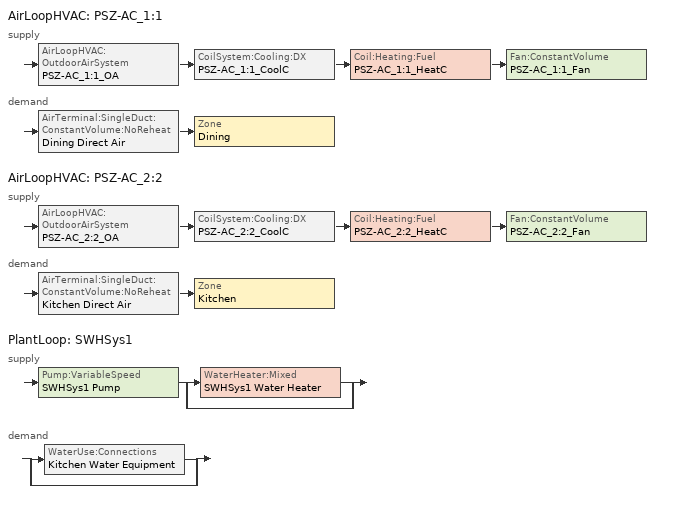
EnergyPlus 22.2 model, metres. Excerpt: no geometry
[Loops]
AirLoopHVAC 'PSZ-AC_1:1'
 supply: AirLoopHVAC:OutdoorAirSystem 'PSZ-AC_1:1_OA' > CoilSystem:Cooling:DX 'PSZ-AC_1:1_CoolC' > Coil:Heating:Fuel 'PSZ-AC_1:1_HeatC' > Fan:ConstantVolume 'PSZ-AC_1:1_Fan'
 demand: AirTerminal:SingleDuct:ConstantVolume:NoReheat 'Dining Direct Air' > Zone 'Dining'
AirLoopHVAC 'PSZ-AC_2:2'
 supply: AirLoopHVAC:OutdoorAirSystem 'PSZ-AC_2:2_OA' > CoilSystem:Cooling:DX 'PSZ-AC_2:2_CoolC' > Coil:Heating:Fuel 'PSZ-AC_2:2_HeatC' > Fan:ConstantVolume 'PSZ-AC_2:2_Fan'
 demand: AirTerminal:SingleDuct:ConstantVolume:NoReheat 'Kitchen Direct Air' > Zone 'Kitchen'
PlantLoop 'SWHSys1'
 supply: Pump:VariableSpeed 'SWHSys1 Pump' > split
  | WaterHeater:Mixed 'SWHSys1 Water Heater'
  | bypass
 demand: split
  | WaterUse:Connections 'Kitchen Water Equipment'
  | bypass
[Fan:ConstantVolume]
PSZ-AC_1:1_Fan: HVACOperationSchd, 0.546, 622, AUTOSIZE, 0.84, 1, PSZ-AC_1:1_HeatC-PSZ-AC_1:1_FanNode, PSZ-AC_1:1 Supply Equipment Outlet Node, Fan Energy
PSZ-AC_2:2_Fan: HVACOperationSchd, 0.546, 622, AUTOSIZE, 0.84, 1, PSZ-AC_2:2_HeatC-PSZ-AC_2:2_FanNode, PSZ-AC_2:2 Supply Equipment Outlet Node, Fan Energy
[Fan:ZoneExhaust]
Dining Exhaust Fan: HVACOperationSchd, 1, 1.0e-006, 0.834532, Dining Exhaust Fan Node, Dining Exhaust Fan Outlet Node Name, Zone Exhaust Fans, , Decoupled, , FlowUnbalancedSched
Kitchen Exhaust Fan: HVACOperationSchd, 0.5, 185, 1.557, Kitchen Exhaust Fan Node, Kitchen Exhaust Fan Outlet Node Name, Zone Exhaust Fans, , Decoupled, , FlowBalancedSched
[Coil:Heating:Fuel]
PSZ-AC_1:1_HeatC: ALWAYS_ON, NaturalGas, 0.78, AUTOSIZE, PSZ-AC_1:1_CoolC-PSZ-AC_1:1_HeatCNode, PSZ-AC_1:1_HeatC-PSZ-AC_1:1_FanNode, PSZ-AC_1:1_HeatC-PSZ-AC_1:1_FanNode
PSZ-AC_2:2_HeatC: ALWAYS_ON, NaturalGas, 0.8, AUTOSIZE, PSZ-AC_2:2_CoolC-PSZ-AC_2:2_HeatCNode, PSZ-AC_2:2_HeatC-PSZ-AC_2:2_FanNode, PSZ-AC_2:2_HeatC-PSZ-AC_2:2_FanNode
[Coil:Cooling:DX:TwoSpeed]
PSZ-AC_1:1_CoolC DXCoil: ALWAYS_ON, AUTOSIZE, AUTOSIZE, 3.50016, AUTOSIZE, , PSZ-AC_1:1_OA-PSZ-AC_1:1_CoolCNode, PSZ-AC_1:1_CoolC-PSZ-AC_1:1_HeatCNode, Measured_CoolCStandard10Ton_CapFT, Measured_CoolCStandard10Ton_CapFF, Measured_CoolCStandard10Ton_EIRFT, Measured_CoolCStandard10Ton_EIRFFF, No_PLR_Degredation, AUTOSIZE, AUTOSIZE, 3.55227, AUTOSIZE, Measured_LowSpeedCoolCapLSFT, Measured_LowSpeedCoolEIRLSFT
[Coil:Cooling:DX:SingleSpeed]
PSZ-AC_2:2_CoolC DXCoil: ALWAYS_ON, AUTOSIZE, AUTOSIZE, 3.66668, AUTOSIZE, , 934.4, PSZ-AC_2:2_OA-PSZ-AC_2:2_CoolCNode, PSZ-AC_2:2_CoolC-PSZ-AC_2:2_HeatCNode, Cool-Cap-fT, ConstantCubic, Cool-EIR-fT, ConstantCubic, Cool-PLF-fPLR
[Zone equipment]
Dining: Dining Exhaust Fan, Dining Direct Air
Kitchen: Kitchen Exhaust Fan, Kitchen Direct Air
[Sizing:Zone]
Dining: SupplyAirTemperature, 14, , SupplyAirTemperature, 40, , 0.0085, 0.008, SZ DSOA Dining, , , DesignDay, , , , , DesignDay, , , , , , No, NeutralSupplyAir, autosize, autosize
Kitchen: SupplyAirTemperature, 14, , SupplyAirTemperature, 40, , 0.0085, 0.008, SZ DSOA Kitchen, , , DesignDay, , , , , DesignDay, , , , , , No, NeutralSupplyAir, autosize, autosize
[DesignSpecification:OutdoorAir]
SZ DSOA Dining: Flow/Person, 0.01
SZ DSOA Kitchen: Flow/Zone, , , 0.722468
[ZoneControl:Thermostat]
Dining Thermostat: Dining, Dual Zone Control Type Sched, ThermostatSetpoint:DualSetpoint, Dining DualSPSched
Kitchen Thermostat: Kitchen, Dual Zone Control Type Sched, ThermostatSetpoint:DualSetpoint, Kitchen DualSPSched
[ThermostatSetpoint:DualSetpoint]
Dining DualSPSched: HTGSETP_SCH, CLGSETP_SCH
Kitchen DualSPSched: HTGSETP_KITCHEN_SCH, CLGSETP_KITCHEN_SCH
[SetpointManager:SingleZone:Reheat]
SupAirTemp MngrDining: Temperature, 10, 50, Dining, Dining Air Node, Dining Direct Air Inlet Node Name, PSZ-AC_1:1 Supply Equipment Outlet Node
SupAirTemp MngrKitchen: Temperature, 10, 50, Kitchen, Kitchen Air Node, Kitchen Direct Air Inlet Node Name, PSZ-AC_2:2 Supply Equipment Outlet Node
[Sizing:System]
PSZ-AC_1:1: Sensible, AUTOSIZE, 1, 7, 0.008, 12.8, 0.008, 12.8, 40, NonCoincident, No, No, 0.0085, 0.008, DesignDay, 0, , , , DesignDay, 0, , , , , , 1, CoolingDesignCapacity, autosize, , , HeatingDesignCapacity, autosize, , , VAV
PSZ-AC_2:2: Sensible, AUTOSIZE, 1, 7, 0.008, 12.8, 0.008, 12.8, 40, NonCoincident, YES, YES, 0.0085, 0.008, DesignDay, 0, , , , DesignDay, 0, , , , , , 1, CoolingDesignCapacity, autosize, , , HeatingDesignCapacity, autosize, , , VAV
[Controller:OutdoorAir]
PSZ-AC_1:1_OA_Controller: PSZ-AC_1:1_OARelief Node, PSZ-AC_1:1 Supply Equipment Inlet Node, PSZ-AC_1:1_OA-PSZ-AC_1:1_CoolCNode, PSZ-AC_1:1_OAInlet Node, AUTOSIZE, AUTOSIZE, NoEconomizer, ModulateFlow, 28, 64000, , , -100, NoLockout, FixedMinimum, MinOA_Sched
PSZ-AC_2:2_OA_Controller: PSZ-AC_2:2_OARelief Node, PSZ-AC_2:2 Supply Equipment Inlet Node, PSZ-AC_2:2_OA-PSZ-AC_2:2_CoolCNode, PSZ-AC_2:2_OAInlet Node, AUTOSIZE, AUTOSIZE, NoEconomizer, ModulateFlow, 28, 64000, , , -100, NoLockout, FixedMinimum, MinOA_Sched
[AirLoopHVAC]
PSZ-AC_1:1: , PSZ-AC_1:1 Availability Manager List, AUTOSIZE, PSZ-AC_1:1 Air Loop Branches, , PSZ-AC_1:1 Supply Equipment Inlet Node, PSZ-AC_1:1 Zone Equipment Outlet Node, PSZ-AC_1:1 Zone Equipment Inlet Node, PSZ-AC_1:1 Supply Equipment Outlet Node
PSZ-AC_2:2: , PSZ-AC_2:2 Availability Manager List, AUTOSIZE, PSZ-AC_2:2 Air Loop Branches, , PSZ-AC_2:2 Supply Equipment Inlet Node, PSZ-AC_2:2 Zone Equipment Outlet Node, PSZ-AC_2:2 Zone Equipment Inlet Node, PSZ-AC_2:2 Supply Equipment Outlet Node
[CoilSystem:Cooling:DX]
PSZ-AC_1:1_CoolC: ALWAYS_ON, PSZ-AC_1:1_OA-PSZ-AC_1:1_CoolCNode, PSZ-AC_1:1_CoolC-PSZ-AC_1:1_HeatCNode, PSZ-AC_1:1_CoolC-PSZ-AC_1:1_HeatCNode, Coil:Cooling:DX:TwoSpeed, PSZ-AC_1:1_CoolC DXCoil
PSZ-AC_2:2_CoolC: ALWAYS_ON, PSZ-AC_2:2_OA-PSZ-AC_2:2_CoolCNode, PSZ-AC_2:2_CoolC-PSZ-AC_2:2_HeatCNode, PSZ-AC_2:2_CoolC-PSZ-AC_2:2_HeatCNode, Coil:Cooling:DX:SingleSpeed, PSZ-AC_2:2_CoolC DXCoil
[AirTerminal:SingleDuct:ConstantVolume:NoReheat]
Dining Direct Air: ALWAYS_ON, Dining Direct Air Inlet Node Name ATInlet, Dining Direct Air Inlet Node Name, AUTOSIZE
Kitchen Direct Air: ALWAYS_ON, Kitchen Direct Air Inlet Node Name ATInlet, Kitchen Direct Air Inlet Node Name, AUTOSIZE
[AirLoopHVAC:OutdoorAirSystem]
PSZ-AC_1:1_OA: PSZ-AC_1:1_OA_Controllers, PSZ-AC_1:1_OA_Equipment
PSZ-AC_2:2_OA: PSZ-AC_2:2_OA_Controllers, PSZ-AC_2:2_OA_Equipment
[OutdoorAir:Mixer]
PSZ-AC_1:1_OAMixing Box: PSZ-AC_1:1_OA-PSZ-AC_1:1_CoolCNode, PSZ-AC_1:1_OAInlet Node, PSZ-AC_1:1_OARelief Node, PSZ-AC_1:1 Supply Equipment Inlet Node
PSZ-AC_2:2_OAMixing Box: PSZ-AC_2:2_OA-PSZ-AC_2:2_CoolCNode, PSZ-AC_2:2_OAInlet Node, PSZ-AC_2:2_OARelief Node, PSZ-AC_2:2 Supply Equipment Inlet Node
[SetpointManager:MixedAir]
PSZ-AC_1:1_CoolC SAT Manager: Temperature, PSZ-AC_1:1 Supply Equipment Outlet Node, PSZ-AC_1:1_HeatC-PSZ-AC_1:1_FanNode, PSZ-AC_1:1 Supply Equipment Outlet Node, PSZ-AC_1:1_CoolC-PSZ-AC_1:1_HeatCNode
PSZ-AC_1:1_HeatC MixedAir Manager: Temperature, PSZ-AC_1:1 Supply Equipment Outlet Node, PSZ-AC_1:1_HeatC-PSZ-AC_1:1_FanNode, PSZ-AC_1:1 Supply Equipment Outlet Node, PSZ-AC_1:1_HeatC-PSZ-AC_1:1_FanNode
PSZ-AC_1:1_OAMixed Air Temp Manager: Temperature, PSZ-AC_1:1 Supply Equipment Outlet Node, PSZ-AC_1:1_HeatC-PSZ-AC_1:1_FanNode, PSZ-AC_1:1 Supply Equipment Outlet Node, PSZ-AC_1:1_OA-PSZ-AC_1:1_CoolCNode
PSZ-AC_2:2_CoolC SAT Manager: Temperature, PSZ-AC_2:2 Supply Equipment Outlet Node, PSZ-AC_2:2_HeatC-PSZ-AC_2:2_FanNode, PSZ-AC_2:2 Supply Equipment Outlet Node, PSZ-AC_2:2_CoolC-PSZ-AC_2:2_HeatCNode
PSZ-AC_2:2_HeatC MixedAir Manager: Temperature, PSZ-AC_2:2 Supply Equipment Outlet Node, PSZ-AC_2:2_HeatC-PSZ-AC_2:2_FanNode, PSZ-AC_2:2 Supply Equipment Outlet Node, PSZ-AC_2:2_HeatC-PSZ-AC_2:2_FanNode
PSZ-AC_2:2_OAMixed Air Temp Manager: Temperature, PSZ-AC_2:2 Supply Equipment Outlet Node, PSZ-AC_2:2_HeatC-PSZ-AC_2:2_FanNode, PSZ-AC_2:2 Supply Equipment Outlet Node, PSZ-AC_2:2_OA-PSZ-AC_2:2_CoolCNode
[Refrigeration:Case]
Kitchen_Case:1_WALKINFREEZER: ALWAYS_ON, Kitchen, 23.88, 55, 688, 0.1, 0.4, 2.44, -23, CaseTemperatureMethod, Kitchen_Case:1_WALKINFREEZERSingleShelfHorizontal_LatentEnergyMult, 74, 74, 33, , BLDG_LIGHT_SCH, 1, 0, 0, None, 0, 0, 0, 1291.7, Electric, Kitchen_Case:1_WALKINFREEZER_CaseDefrost2aDaySched, Kitchen_Case:1_WALKINFREEZER_CaseDripDown2aDaySched, None, , 0, Kitchen_Case:1_WALKINFREEZER_WalkInStockingSched, Kitchen_Case:1_WALKINFREEZER_CaseCreditReduxSched
Kitchen_Case:2_SELFCONTAINEDDISPLAYCASE: ALWAYS_ON, Kitchen, 23.88, 55, 734, 0.08, 0.85, 3.05, 2, CaseTemperatureMethod, Kitchen_Case:2_SELFCONTAINEDDISPLAYCASEMultiShelfVertical_LatentEnergyMult, 66, 66, 33, , BLDG_LIGHT_SCH, 1, 0, 0, None, 0, 0, 0.2, 0, None, , , None, , 0.05, Kitchen_Case:2_SELFCONTAINEDDISPLAYCASE_CaseStockingSched
[Refrigeration:CompressorRack]
RACK1: OUTDOORS, 1.5, RACK1_RackCOPfTCurve, 330, RACK1_RackCondFanCurve2, AIRCOOLED, , , , , , , , , , , , , , , , RACK1_condenserInlet, Low Temp Refrigeration, Kitchen_Case:1_WALKINFREEZER
RACK2: OUTDOORS, 3, RACK2_RackCOPfTCurve, 330, , AIRCOOLED, , , , , , , , , , , , , , , , RACK2_condenserInlet, Med Temp Refrigeration, Kitchen_Case:2_SELFCONTAINEDDISPLAYCASE
[WaterHeater:Mixed]
SWHSys1 Water Heater: 0.2, SWHSys1 Water Heater Setpoint Temperature Schedule Name, 2, 82.2222, Cycle, 845000, , , , NATURALGAS, 0.8, , 20, NATURALGAS, 0.8, , NATURALGAS, , SCHEDULE, SWHSys1 Water Heater Ambient Temperature Schedule Name, , , 6, , 6, , , , , SWHSys1 Pump-SWHSys1 Water HeaterNode, SWHSys1 Supply Equipment Outlet Node, 1, , , 1, AUTOSIZE, AUTOSIZE, 1.5
[WaterUse:Equipment]
Kitchen Water Equipment: , 4.21e-05, BLDG_SWH_SCH, Kitchen Water Equipment Temp Sched, Kitchen Water Equipment Hot Supply Temp Sched, , Kitchen, Kitchen Water Equipment Sensible fract sched, Kitchen Water Equipment Latent fract sched
[PlantEquipmentList]
SWHSys1 Equipment List: WaterHeater:Mixed, SWHSys1 Water Heater
[Pump:VariableSpeed]
SWHSys1 Pump: SWHSys1 Supply Inlet Node, SWHSys1 Pump-SWHSys1 Water HeaterNodeviaConnector, AUTOSIZE, 0.1, AUTOSIZE, 1, 0, 0, 1, 0, 0, 0, Intermittent
[Sizing:Plant]
SWHSys1: Heating, 60, 5
[SetpointManager:Scheduled]
SWHSys1 Loop Setpoint Manager: Temperature, SWHSys1-Loop-Temp-Schedule, SWHSys1 Supply Outlet Node
[PlantEquipmentOperationSchemes]
SWHSys1 Loop Operation Scheme List: PlantEquipmentOperation:HeatingLoad, SWHSys1 Operation Scheme, PlantOnSched
[PlantEquipmentOperation:HeatingLoad]
SWHSys1 Operation Scheme: 0, 1000000000000000, SWHSys1 Equipment List
[PlantLoop]
SWHSys1: Water, , SWHSys1 Loop Operation Scheme List, SWHSys1 Supply Outlet Node, 60, 10, AUTOSIZE, 0, AUTOSIZE, SWHSys1 Supply Inlet Node, SWHSys1 Supply Outlet Node, SWHSys1 Supply Branches, SWHSys1 Supply Connectors, SWHSys1 Demand Inlet Node, SWHSys1 Demand Outlet Node, SWHSys1 Demand Branches, SWHSys1 Demand Connectors, Optimal
[WaterUse:Connections]
Kitchen Water Equipment: Kitchen Water Equipment Water Inlet Node, Kitchen Water Equipment Water Outlet Node, , , , , , , , Kitchen Water Equipment
[Schedule:Compact]
ALWAYS_ON; PlantOnSched: On/Off, Through: 12/31, For: AllDays, Until: 24:00, 1
BLDG_LIGHT_SCH: Fraction, Through: 12/31, For: SummerDesignDay, Until: 24:00, 1, For: WinterDesignDay, Until: 24:00, 0, For: Weekday Saturday Sunday Holidays AllOtherDays, Until: 01:00, 0.45, Until: 05:00, 0.15, Until: 06:00, 0.45, Until: 24:00, 0.9
Dual Zone Control Type Sched: Control Type, Through: 12/31, For: AllDays, Until: 24:00, 4
CLGSETP_KITCHEN_SCH: Temperature, Through: 12/31, For: WinterDesignDay, Until: 24:00, 30, For: AllOtherDays, Until: 01:00, 26, Until: 05:00, 30, Until: 24:00, 26
HTGSETP_KITCHEN_SCH: Temperature, Through: 12/31, For: SummerDesignDay, Until: 24:00, 15.6, For: WinterDesignDay, Until: 24:00, 19, For: AllOtherDays, Until: 01:00, 19, Until: 05:00, 15.6, Until: 24:00, 19
CLGSETP_SCH: Temperature, Through: 12/31, For: WinterDesignDay, Until: 24:00, 30, For: AllOtherDays, Until: 01:00, 24, Until: 05:00, 30, Until: 24:00, 24
HTGSETP_SCH: Temperature, Through: 12/31, For: SummerDesignDay, Until: 24:00, 15.6, For: WinterDesignDay, Until: 24:00, 21, For: AllOtherDays, Until: 01:00, 21, Until: 05:00, 15.6, Until: 24:00, 21
HVACOperationSchd: On/Off, Through: 12/31, For: AllDays, Until: 01:00, 1, Until: 05:00, 0, Until: 24:00, 1
MinOA_Sched: Fraction, Through: 12/31, For: AllDays, Until: 01:00, 1, Until: 05:00, 0, Until: 24:00, 1
Kitchen_Case:1_WALKINFREEZER_CaseCreditReduxSched: Fraction, Through: 12/31, For:AllDays, Interpolate:No, Until: 7:00, 0.2, Until: 21:00, 0.4, Until: 24:00, 0.2
Kitchen_Case:1_WALKINFREEZER_CaseDefrost2aDaySched: On/Off, Through: 12/31, For:AllDays, Interpolate:Average, Until: 11:00, 0, Until: 11:20, 1, Until: 23:00, 0, Until: 23:20, 1, Until: 24:00, 0
Kitchen_Case:1_WALKINFREEZER_CaseDripDown2aDaySched: On/Off, Through: 12/31, For:AllDays, Interpolate:Average, Until: 11:00, 0, Until: 11:30, 1, Until: 23:00, 0, Until: 23:30, 1, Until: 24:00, 0
Kitchen_Case:1_WALKINFREEZER_WalkInStockingSched: Any Number, Through: 12/31, For: Tuesday Friday, Until: 4:00, 0, Until: 5:00, 725, Until: 6:00, 417, Until: 7:00, 290, Until: 24:00, 0, For: AllOtherDays, Until: 4:00, 0, Until: 5:00, 125, Until: 6:00, 117, Until: 7:00, 90, Until: 19:00, 0, Until: 20:00, 125, Until: 21:00, 117, Until: 22:00, 90, Until: 24:00, 0
Kitchen_Case:2_SELFCONTAINEDDISPLAYCASE_CaseStockingSched: Any Number, Through: 12/31, For:AllDays, Until: 6:00, 0, Until: 7:00, 50, Until: 9:00, 70, Until: 10:00, 80, Until: 11:00, 70, Until: 13:00, 50, Until: 14:00, 80, Until: 15:00, 90, Until: 16:00, 80, Until: 24:00, 0
BLDG_SWH_SCH: Fraction, Through: 12/31, For: Weekdays SummerDesignDay, Until: 01:00, 0.2, Until: 06:00, 0, Until: 07:00, 0.15, Until: 08:00, 0.6, Until: 09:00, 0.55, Until: 10:00, 0.45, Until: 11:00, 0.4, Until: 12:00, 0.45, Until: 13:00, 0.4, Until: 14:00, 0.35, Until: 17:00, 0.3, Until: 18:00, 0.4, Until: 19:00, 0.55, Until: 20:00, 0.6, Until: 21:00, 0.5, Until: 22:00, 0.55, Until: 23:00, 0.45, Until: 24:00, 0.25, For: Saturday WinterDesignDay, Until: 01:00, 0.2, Until: 06:00, 0, Until: 09:00, 0.15, Until: 10:00, 0.5, Until: 11:00, 0.45, Until: 13:00, 0.5, Until: 14:00, 0.45, Until: 16:00, 0.4, Until: 17:00, 0.35, Until: 18:00, 0.4, Until: 20:00, 0.55, Until: 21:00, 0.5, Until: 22:00, 0.55, Until: 23:00, 0.4, Until: 24:00, 0.3, For: Sunday Holidays AllOtherDays, Until: 01:00, 0.25, Until: 06:00, 0, Until: 10:00, 0.15, Until: 12:00, 0.5, Until: 14:00, 0.4, Until: 17:00, 0.3, Until: 18:00, 0.4, Until: 20:00, 0.5, Until: 21:00, 0.4, Until: 22:00, 0.5, Until: 23:00, 0.4, Until: 24:00, 0.2
Kitchen Water Equipment Hot Supply Temp Sched; Kitchen Water Equipment Temp Sched: Temperature, Through: 12/31, For: AllDays, Until: 24:00, 49
Kitchen Water Equipment Latent fract sched: Fraction, Through: 12/31, For: AllDays, Until: 24:00, 0.05
Kitchen Water Equipment Sensible fract sched: Fraction, Through: 12/31, For: AllDays, Until: 24:00, 0.2
SWHSys1 Water Heater Ambient Temperature Schedule Name: Temperature, Through: 12/31, For: AllDays, Until: 24:00, 22
SWHSys1 Water Heater Setpoint Temperature Schedule Name; SWHSys1-Loop-Temp-Schedule: Temperature, Through: 12/31, For: AllDays, Until: 24:00, 60
[Schedule:Constant]
FlowUnbalancedSched: Fraction, 0
FlowBalancedSched: Fraction, 0.535987
[Curve:Quadratic]
Cool-PLF-fPLR: 0.909496, 0.0986477, -0.00819488, 0, 1, 0.7, 1
Measured_CoolCStandard10Ton_CapFF: 0.7685, 0.2315, 0, 0.776, 1.197
Measured_CoolCStandard10Ton_EIRFFF: 1.192, -0.1917, 0, 0.776, 1.197
No_PLR_Degredation: 1, 0, 0, 0, 1
RACK1_RackCOPfTCurve: 1.7603, -0.0377, 0.0004, 10, 35
RACK1_RackCondFanCurve2: 0, 0.0286, 0, 0, 35
RACK2_RackCOPfTCurve: 1, 0, 0, 0, 50
[Curve:Cubic]
ConstantCubic: 1, 0, 0, 0, -100, 100
Kitchen_Case:1_WALKINFREEZERSingleShelfHorizontal_LatentEnergyMult: 0.020376, 0.00024378, 1.14e-05, 1.811e-07, -35, 20
Kitchen_Case:2_SELFCONTAINEDDISPLAYCASEMultiShelfVertical_LatentEnergyMult: 0.0265263, 0.00107803, -6.02558e-05, 1.23732e-06, -35, 20
[Curve:Biquadratic]
Cool-Cap-fT: 0.971212, -0.0152755, 0.00144345, -0.00039321, -6.8364e-06, -0.000290596, -100, 100, -100, 100
Cool-EIR-fT: 0.286871, 0.0239022, -0.000810648, 0.0134585, 0.000338936, -0.000487004, -100, 100, -100, 100
Measured_LowSpeedCoolCapLSFT: 0.4136, 0.03105, 0, 0.006952, -0.0002128, 0, 11.1, 29.4, 10, 50.3
Measured_CoolCStandard10Ton_CapFT: 0.52357, 0.03478, 0, -0.001915, -0.00010838, 0, 11.1, 29.4, 10, 50.3
Measured_LowSpeedCoolEIRLSFT: 1.1389, -0.04518, 0.0014298, 0.006044, 0.0006745, -0.0012325, 11.1, 29.4, 10, 50.3
Measured_CoolCStandard10Ton_EIRFT: 0.9847, -0.04285, 0.0013562, 0.009934, 0.0006398, -0.001169, 11.1, 29.4, 10, 50.3
